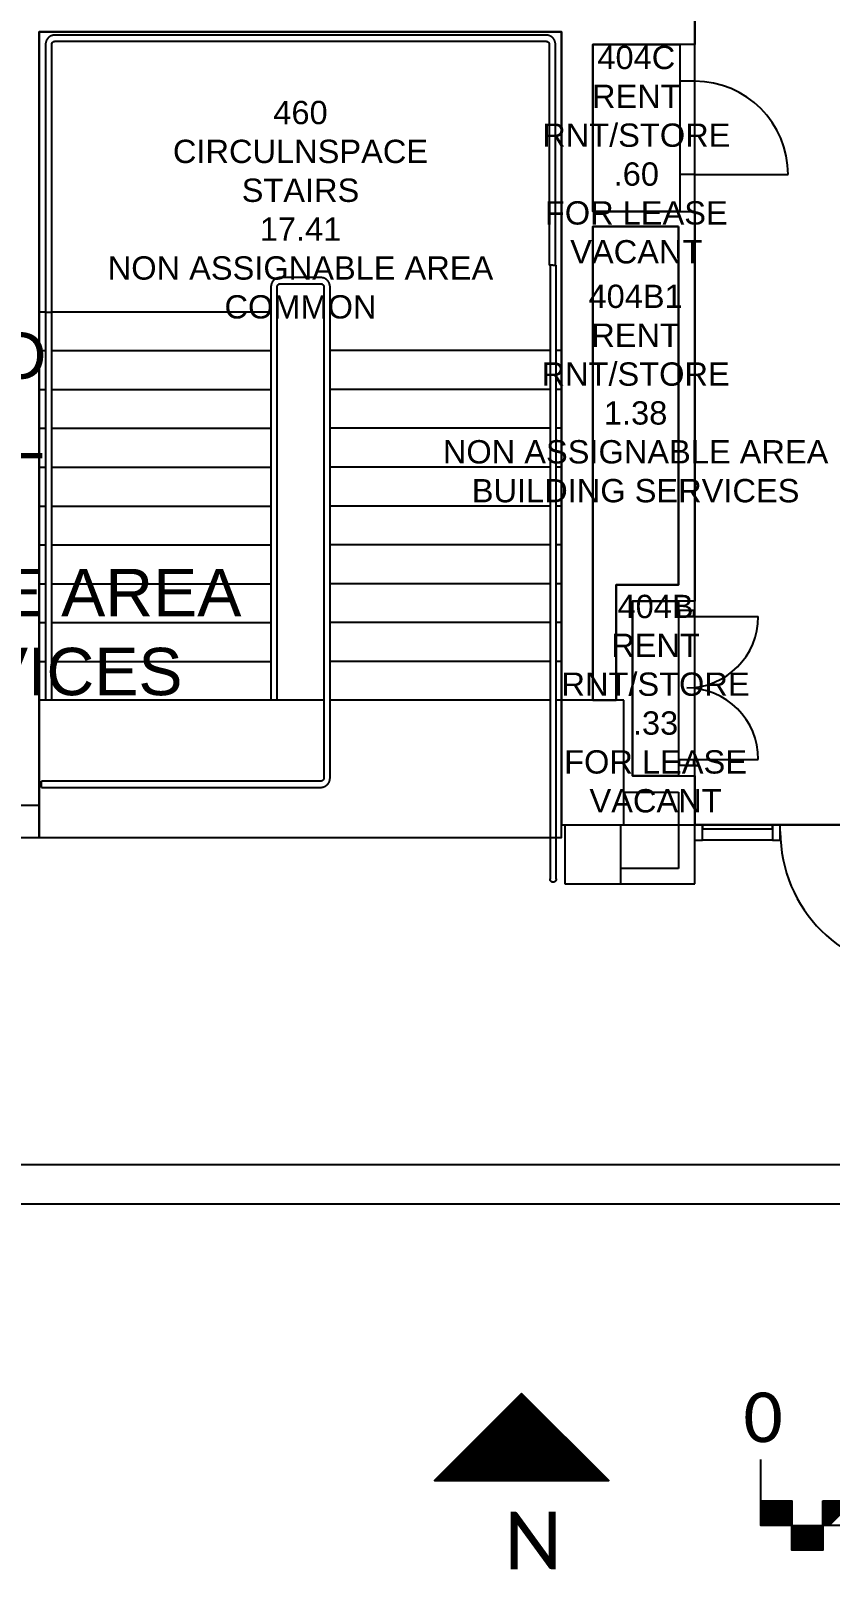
# Model space of a CAD drawing. Extents: x 14785 to 50894, y -3296 to 56414.
# Drawn here: x 35947 to 41090, y -2866 to 7032 of the extents above; entities that cross this region are included whole.
import ezdxf

# ---------------------------------------------------------------- set-up
doc = ezdxf.new("R2010")
doc.units = 0
doc.header["$MEASUREMENT"] = 0
for name, color, linetype in [('A-Column__Concrete', 7, 'CONTINUOUS'), ('A-Door', 252, 'CONTINUOUS'), ('A-Scale-North', 7, 'CONTINUOUS'), ('A-Stairs', 7, 'CONTINUOUS'), ('A-Wall__Brick', 7, 'CONTINUOUS'), ('A-Wall__Stud', 252, 'CONTINUOUS'), ('A-Window', 7, 'CONTINUOUS'), ('GROS$', 7, 'CONTINUOUS'), ('RM$', 7, 'CONTINUOUS'), ('RM$TXT', 4, 'CONTINUOUS'), ('SU$', 12, 'CONTINUOUS')]:
    doc.layers.add(name, color=color, linetype=linetype)
doc.styles.add('Arial', font='arial.ttf')
doc.styles.add('ROMANT', font='ROMANS')

# ---------------------------------------------------------------- blocks, each defined once
blk = doc.blocks.new('A$C0be1a1f3')
at = {"layer": 'A-Scale-North'}
for p, q in [((0, -425.1), (0, 0)), ((0, -271.3), (5.3, -266)), ((0, -283.6), (17.7, -266)), ((0, -296), (30.1, -266)), ((0, -308.4), (42.4, -266)), ((0, -320.8), (54.8, -266)), ((0, -333.1), (67.2, -266)), ((0, -345.5), (79.6, -266)), ((0, -357.9), (91.9, -266)), ((0, -370.3), (104.3, -266)), ((0, -382.6), (116.7, -266)), ((0, -395), (129.1, -266)), ((0, -407.4), (141.4, -266)), ((0, -419.8), (153.8, -266)), ((7.1, -425.1), (166.2, -266)), ((19.4, -425.1), (178.6, -266)), ((31.8, -425.1), (190.9, -266)), ((44.2, -425.1), (200, -269.3)), ((56.6, -425.1), (200, -281.6)), ((68.9, -425.1), (200, -294)), ((400, -267.3), (401.3, -266)), ((400, -279.6), (413.7, -266)), ((400, -292), (426, -266)), ((400, -304.4), (438.4, -266)), ((400, -316.8), (450.8, -266)), ((400, -329.1), (463.2, -266)), ((400, -341.5), (475.5, -266)), ((400, -353.9), (487.9, -266)), ((400, -366.2), (500.3, -266)), ((400, -378.6), (512.7, -266)), ((400, -391), (525, -266)), ((400, -403.4), (537.4, -266)), ((400, -415.7), (549.8, -266)), ((403, -425.1), (562.2, -266)), ((415.4, -425.1), (574.5, -266)), ((427.8, -425.1), (586.9, -266)), ((440.2, -425.1), (599.3, -266)), ((81.3, -425.1), (200, -306.4)), ((93.7, -425.1), (200, -318.8)), ((106.1, -425.1), (200, -331.1)), ((118.4, -425.1), (200, -343.5)), ((130.8, -425.1), (200, -355.9)), ((143.2, -425.1), (200, -368.3)), ((155.6, -425.1), (200, -380.6)), ((167.9, -425.1), (200, -393)), ((180.3, -425.1), (200, -405.4)), ((192.7, -425.1), (200, -417.8)), ((200, -430.1), (205, -425.1)), ((200, -442.5), (217.4, -425.1)), ((200, -454.9), (229.8, -425.1)), ((200, -467.3), (242.2, -425.1)), ((200, -479.6), (254.5, -425.1)), ((200, -492), (266.9, -425.1)), ((200, -504.4), (279.3, -425.1)), ((200, -516.8), (291.7, -425.1)), ((200, -529.1), (304, -425.1)), ((200, -541.5), (316.4, -425.1)), ((200, -553.9), (328.8, -425.1)), ((200, -566.2), (341.2, -425.1)), ((200, -578.6), (353.5, -425.1)), ((206.8, -584.2), (365.9, -425.1)), ((219.2, -584.2), (378.3, -425.1)), ((231.5, -584.2), (390.7, -425.1)), ((243.9, -584.2), (400, -428.1)), ((256.3, -584.2), (400, -440.5)), ((268.7, -584.2), (400, -452.9)), ((281, -584.2), (400, -465.2)), ((293.4, -584.2), (400, -477.6)), ((305.8, -584.2), (400, -490)), ((318.2, -584.2), (400, -502.4)), ((330.5, -584.2), (400, -514.7)), ((342.9, -584.2), (400, -527.1)), ((355.3, -584.2), (400, -539.5)), ((367.7, -584.2), (400, -551.9)), ((380, -584.2), (400, -564.2)), ((392.4, -584.2), (400, -576.6))]:
    blk.add_line(p, q, dxfattribs=at)
for points in [[(0, -266), (200, -266), (200, -425.1), (0, -425.1)], [(400, -266), (600, -266), (600, -425.1), (400, -425.1)], [(200, -425.1), (400, -425.1), (400, -584.2), (200, -584.2)]]:
    blk.add_lwpolyline(points, close=True, dxfattribs=at)
blk = doc.blocks.new('A$C40C96BB1')
at = {"layer": 'A-Scale-North'}
for p, q in [((6.4, 0), (563.4, 557)), ((13.4, 0), (566.9, 553.5)), ((20.5, 0), (570.4, 549.9)), ((27.6, 0), (574, 546.4)), ((34.7, 0), (577.5, 542.9)), ((41.7, 0), (581.1, 539.3)), ((48.8, 0), (584.6, 535.8)), ((55.9, 0), (588.1, 532.3)), ((62.9, 0), (591.7, 528.7)), ((70, 0), (595.2, 525.2)), ((77.1, 0), (598.7, 521.7)), ((84.2, 0), (602.3, 518.1)), ((91.2, 0), (605.8, 514.6)), ((98.3, 0), (609.4, 511.1)), ((105.4, 0), (612.9, 507.5)), ((112.4, 0), (616.4, 504)), ((119.5, 0), (620, 500.5)), ((126.6, 0), (623.5, 496.9)), ((357, 357.7), (559.8, 560.5)), ((133.7, 0), (627.1, 493.4)), ((140.7, 0), (630.6, 489.9)), ((147.8, 0), (634.1, 486.3)), ((154.9, 0), (637.7, 482.8)), ((161.9, 0), (641.2, 479.3)), ((169, 0), (644.8, 475.7)), ((176.1, 0), (648.3, 472.2)), ((183.1, 0), (651.8, 468.7)), ((190.2, 0), (655.4, 465.2)), ((197.3, 0), (658.9, 461.6)), ((204.4, 0), (662.4, 458.1)), ((211.4, 0), (666, 454.6)), ((218.5, 0), (669.5, 451)), ((225.6, 0), (673.1, 447.5)), ((232.6, 0), (676.6, 444)), ((239.7, 0), (680.1, 440.4)), ((246.8, 0), (683.7, 436.9)), ((253.9, 0), (687.2, 433.4)), ((260.9, 0), (690.8, 429.8)), ((268, 0), (694.3, 426.3)), ((275.1, 0), (697.8, 422.8)), ((282.1, 0), (701.4, 419.2)), ((289.2, 0), (704.9, 415.7)), ((296.3, 0), (708.5, 412.2)), ((303.4, 0), (712, 408.6)), ((310.4, 0), (715.5, 405.1)), ((317.5, 0), (719.1, 401.6)), ((324.6, 0), (722.6, 398)), ((331.6, 0), (726.1, 394.5)), ((338.7, 0), (729.7, 391)), ((345.8, 0), (733.2, 387.4)), ((352.9, 0), (736.8, 383.9)), ((359.9, 0), (740.3, 380.4)), ((367, 0), (743.8, 376.8)), ((374.1, 0), (747.4, 373.3)), ((381.1, 0), (750.9, 369.8)), ((388.2, 0), (754.5, 366.3)), ((395.3, 0), (758, 362.7)), ((402.4, 0), (761.5, 359.2)), ((409.4, 0), (765.1, 355.7)), ((416.5, 0), (768.6, 352.1)), ((423.6, 0), (772.2, 348.6)), ((430.6, 0), (775.7, 345.1)), ((437.7, 0), (779.2, 341.5)), ((444.8, 0), (782.8, 338)), ((451.8, 0), (786.3, 334.5)), ((458.9, 0), (789.9, 330.9)), ((466, 0), (793.4, 327.4)), ((473.1, 0), (796.9, 323.9)), ((480.1, 0), (800.5, 320.3)), ((487.2, 0), (804, 316.8)), ((494.3, 0), (807.5, 313.3)), ((501.3, 0), (811.1, 309.7)), ((508.4, 0), (814.6, 306.2)), ((515.5, 0), (818.2, 302.7)), ((522.6, 0), (821.7, 299.1)), ((529.6, 0), (825.2, 295.6)), ((536.7, 0), (828.8, 292.1)), ((543.8, 0), (832.3, 288.5)), ((550.8, 0), (835.9, 285)), ((557.9, 0), (839.4, 281.5)), ((565, 0), (842.9, 278)), ((572.1, 0), (846.5, 274.4)), ((579.1, 0), (850, 270.9)), ((586.2, 0), (853.6, 267.4)), ((593.3, 0), (857.1, 263.8)), ((600.3, 0), (860.6, 260.3)), ((607.4, 0), (864.2, 256.8)), ((614.5, 0), (867.7, 253.2)), ((621.6, 0), (871.2, 249.7)), ((628.6, 0), (874.8, 246.2)), ((635.7, 0), (878.3, 242.6)), ((642.8, 0), (881.9, 239.1)), ((649.8, 0), (885.4, 235.6)), ((656.9, 0), (888.9, 232)), ((664, 0), (892.5, 228.5)), ((671.1, 0), (896, 225)), ((678.1, 0), (899.6, 221.4)), ((685.2, 0), (903.1, 217.9)), ((692.3, 0), (906.6, 214.4)), ((699.3, 0), (910.2, 210.8)), ((706.4, 0), (913.7, 207.3)), ((713.5, 0), (917.3, 203.8)), ((720.5, 0), (920.8, 200.2)), ((727.6, 0), (924.3, 196.7)), ((734.7, 0), (927.9, 193.2)), ((741.8, 0), (931.4, 189.6)), ((748.8, 0), (935, 186.1)), ((755.9, 0), (938.5, 182.6)), ((763, 0), (942, 179.1)), ((770, 0), (945.6, 175.5)), ((777.1, 0), (949.1, 172)), ((784.2, 0), (952.6, 168.5)), ((791.3, 0), (956.2, 164.9)), ((798.3, 0), (959.7, 161.4)), ((805.4, 0), (963.3, 157.9)), ((812.5, 0), (966.8, 154.3)), ((819.5, 0), (970.3, 150.8)), ((826.6, 0), (973.9, 147.3)), ((833.7, 0), (977.4, 143.7)), ((840.8, 0), (981, 140.2)), ((847.8, 0), (984.5, 136.7)), ((854.9, 0), (988, 133.1)), ((862, 0), (991.6, 129.6)), ((869, 0), (995.1, 126.1)), ((876.1, 0), (998.7, 122.5)), ((883.2, 0), (1002.2, 119)), ((890.3, 0), (1005.7, 115.5)), ((897.3, 0), (1009.3, 111.9)), ((904.4, 0), (1012.8, 108.4)), ((911.5, 0), (1016.3, 104.9)), ((918.5, 0), (1019.9, 101.3)), ((925.6, 0), (1023.4, 97.8)), ((932.7, 0), (1027, 94.3)), ((939.8, 0), (1030.5, 90.8)), ((946.8, 0), (1034, 87.2)), ((953.9, 0), (1037.6, 83.7)), ((961, 0), (1041.1, 80.2)), ((968, 0), (1044.7, 76.6)), ((975.1, 0), (1048.2, 73.1)), ((982.2, 0), (1051.7, 69.6)), ((989.2, 0), (1055.3, 66)), ((996.3, 0), (1058.8, 62.5)), ((1003.4, 0), (1062.4, 59)), ((1010.5, 0), (1065.9, 55.4)), ((1017.5, 0), (1069.4, 51.9)), ((1024.6, 0), (1073, 48.4)), ((1031.7, 0), (1076.5, 44.8)), ((1038.7, 0), (1080, 41.3)), ((1045.8, 0), (1083.6, 37.8)), ((1052.9, 0), (1087.1, 34.2)), ((1060, 0), (1090.7, 30.7)), ((1067, 0), (1094.2, 27.2)), ((1074.1, 0), (1097.7, 23.6)), ((1081.2, 0), (1101.3, 20.1)), ((1088.2, 0), (1104.8, 16.6)), ((1095.3, 0), (1108.4, 13)), ((1102.4, 0), (1111.9, 9.5)), ((1109.5, 0), (1115.4, 6)), ((1116.5, 0), (1119, 2.4))]:
    blk.add_line(p, q, dxfattribs=at)
at = {"layer": 'A-Scale-North', "flags": 128}
blk.add_lwpolyline([(559.6, 560.7), (0, 0), (560.7, 0), (1121.4, 0)], close=True, dxfattribs=at)

msp = doc.modelspace()

# ---------------------------------------------------------------- linework, layer by layer
at = {"layer": 'A-Column__Concrete'}
for p, q in [((39762.1, 2723.9), (39362.1, 2723.9)), ((39362.1, 2723.9), (39362.1, 1923.9)), ((39762.1, 1923.9), (39762.1, 2723.9)), ((39362.1, 1923.9), (39762.1, 1923.9)), ((39742.6, 1921.4), (39381.6, 1921.4)), ((39381.6, 1921.4), (39381.6, 1542.5)), ((39742.6, 1542.5), (39742.6, 1921.4)), ((39381.6, 1542.5), (39742.6, 1542.5))]:
    msp.add_line(p, q, dxfattribs=at)
at = {"layer": 'A-Door'}
for p, q in [((40218.5, 6106.3), (40818.5, 6106.3)), ((40121, 3263.9), (40121, 3303.9)), ((40211, 3303.9), (40211, 3263.9)), ((40211, 3263.9), (40121, 3263.9)), ((40167, 3263.9), (40627, 3263.9)), ((40121, 2343.9), (40211, 2343.9)), ((40121, 2303.9), (40121, 2343.9)), ((40167, 2343.9), (40627, 2343.9)), ((40211, 2343.9), (40211, 2303.9))]:
    msp.add_line(p, q, dxfattribs=at)
at = {"layer": 'A-Door', "color": 252}
for centre, radius, start, end in [((40218.5, 6106.3), 600, 0, 90), ((40167, 3263.9), 460, 270, 0), ((40167, 2343.9), 460, 0, 90), ((41668.5, 1878.9), 900, 180, 270)]:
    msp.add_arc(centre, radius, start, end, dxfattribs=at)
at = {"layer": 'A-Stairs'}
for p, q in [((36042.1, 6943.9), (36042.1, 5523.9)), ((36082.1, 5523.9), (36082.1, 6943.9)), ((39262.1, 7003.9), (36102.1, 7003.9)), ((36102.1, 6963.9), (39262.1, 6963.9)), ((39282.1, 6943.9), (39282.1, 5523.9)), ((39322.1, 5523.9), (39322.1, 6943.9)), ((36042.1, 5523.9), (36042.1, 5223.9)), ((36082.1, 5223.9), (36082.1, 5523.9)), ((39304.6, 5523.9), (39282.1, 5523.9)), ((39287.1, 5523.9), (39287.1, 4973.9)), ((39304.6, 5523.9), (39307.1, 5523.9)), ((39307.1, 5523.9), (39327.1, 5523.9)), ((39327.1, 4973.9), (39327.1, 5523.9)), ((37492.1, 5383.9), (37492.1, 5223.9)), ((37532.1, 2723.9), (37532.1, 5383.9)), ((37812.1, 5443.9), (37552.1, 5443.9)), ((37552.1, 5403.9), (37812.1, 5403.9)), ((37832.1, 5383.9), (37832.1, 5223.9)), ((37872.1, 5223.9), (37872.1, 5383.9)), ((36002.1, 5223.9), (36042.1, 5223.9)), ((36002.1, 5223.9), (36042.1, 5223.9)), ((36042.1, 5223.9), (36042.1, 2723.9)), ((36082.1, 5223.9), (37492.1, 5223.9)), ((36082.1, 5223.9), (37492.1, 5223.9)), ((36082.1, 2723.9), (36082.1, 5223.9)), ((37492.1, 5223.9), (37492.1, 2723.9)), ((37832.1, 5223.9), (37832.1, 4973.9)), ((37872.1, 4973.9), (37872.1, 5223.9)), ((36002.1, 4973.9), (36042.1, 4973.9)), ((36002.1, 4973.9), (36042.1, 4973.9)), ((36082, 4973.9), (37492.1, 4973.9)), ((36082, 4973.9), (37492.1, 4973.9)), ((37832.1, 4973.9), (37832.1, 2723.9)), ((39287.1, 4973.9), (37872.1, 4973.9)), ((37872.1, 2723.9), (37872.1, 4973.9)), ((39287.1, 4973.9), (39287.1, 2723.9)), ((39362.1, 4973.9), (39327.1, 4973.9)), ((39327.1, 2723.9), (39327.1, 4973.9)), ((36002.1, 4723.9), (36042.2, 4723.9)), ((36002.1, 4723.9), (36042.2, 4723.9)), ((36082, 4723.9), (37492.2, 4723.9)), ((36082, 4723.9), (37492.2, 4723.9)), ((39287.1, 4723.9), (37872.1, 4723.9)), ((39287.1, 4723.9), (37872.1, 4723.9)), ((39362.1, 4723.9), (39327.1, 4723.9)), ((39362.1, 4723.9), (39327.1, 4723.9)), ((36002.1, 4473.9), (36042.2, 4473.9)), ((36002.1, 4473.9), (36042.2, 4473.9)), ((36081.9, 4473.9), (37492.2, 4473.9)), ((36081.9, 4473.9), (37492.2, 4473.9)), ((39287.1, 4473.9), (37872.1, 4473.9)), ((39287.1, 4473.9), (37872.1, 4473.9)), ((39362.1, 4473.9), (39327.1, 4473.9)), ((39362.1, 4473.9), (39327.1, 4473.9)), ((36002.1, 4223.9), (36042.3, 4223.9)), ((36002.1, 4223.9), (36042.3, 4223.9)), ((36081.9, 4223.9), (37492.3, 4223.9)), ((36081.9, 4223.9), (37492.3, 4223.9)), ((39287.7, 4223.9), (37871.4, 4223.9)), ((39287.7, 4223.9), (37871.4, 4223.9)), ((39362.1, 4223.9), (39326.4, 4223.9)), ((39362.1, 4223.9), (39326.4, 4223.9)), ((36002.1, 3973.9), (36042.7, 3973.9)), ((36002.1, 3973.9), (36042.7, 3973.9)), ((36081.4, 3973.9), (37492.7, 3973.9)), ((36081.4, 3973.9), (37492.7, 3973.9)), ((39287.7, 3973.9), (37871.4, 3973.9)), ((39287.7, 3973.9), (37871.4, 3973.9)), ((39362.1, 3973.9), (39326.4, 3973.9)), ((39362.1, 3973.9), (39326.4, 3973.9)), ((36002.1, 3723.9), (36042.7, 3723.9)), ((36002.1, 3723.9), (36042.7, 3723.9)), ((36081.4, 3723.9), (37492.7, 3723.9)), ((36081.4, 3723.9), (37492.7, 3723.9)), ((39287.7, 3723.9), (37871.4, 3723.9)), ((39287.7, 3723.9), (37871.4, 3723.9)), ((39362.1, 3723.9), (39326.4, 3723.9)), ((39362.1, 3723.9), (39326.4, 3723.9)), ((36002.1, 3473.9), (36042.7, 3473.9)), ((36002.1, 3473.9), (36042.7, 3473.9)), ((36081.4, 3473.9), (37492.7, 3473.9)), ((36081.4, 3473.9), (37492.7, 3473.9)), ((39287.7, 3473.9), (37871.4, 3473.9)), ((39287.7, 3473.9), (37871.4, 3473.9)), ((39362.1, 3473.9), (39326.4, 3473.9)), ((39362.1, 3473.9), (39326.4, 3473.9)), ((36002.1, 3223.9), (36042.7, 3223.9)), ((36002.1, 3223.9), (36042.7, 3223.9)), ((36081.4, 3223.9), (37492.7, 3223.9)), ((36081.4, 3223.9), (37492.7, 3223.9)), ((39287.2, 3223.9), (37871.9, 3223.9)), ((39287.2, 3223.9), (37871.9, 3223.9)), ((39362.1, 3223.9), (39326.9, 3223.9)), ((39362.1, 3223.9), (39326.9, 3223.9)), ((36002.1, 2973.9), (36042.1, 2973.9)), ((36002.1, 2973.9), (36042.1, 2973.9)), ((36082.1, 2973.9), (37492.1, 2973.9)), ((36082.1, 2973.9), (37492.1, 2973.9)), ((39287.1, 2973.9), (37872, 2973.9)), ((39287.1, 2973.9), (37872, 2973.9)), ((39362.1, 2973.9), (39327, 2973.9)), ((39362.1, 2973.9), (39327, 2973.9)), ((37832.1, 2723.9), (36002.1, 2723.9)), ((37832.1, 2723.9), (37832.1, 2283.9)), ((39287.1, 2723.9), (37872.1, 2723.9)), ((37872.1, 2283.9), (37872.1, 2723.9)), ((39287.1, 2723.9), (39287.1, 1673.9)), ((39362.1, 2723.9), (39327.1, 2723.9)), ((39327.1, 1673.9), (39327.1, 2723.9)), ((37832.1, 2283.9), (37832.1, 2223.9)), ((37872.1, 2223.9), (37872.1, 2283.9)), ((37812.1, 2203.9), (36017.1, 2203.9)), ((36017.1, 2163.9), (36017.1, 2203.9)), ((36017.1, 2163.9), (37812.1, 2163.9)), ((39287.1, 1673.9), (39287.1, 1574.5)), ((39327.1, 1574.5), (39327.1, 1673.9))]:
    msp.add_line(p, q, dxfattribs=at)
at = {"layer": 'A-Stairs', "flags": 128}
for points in [[(36102.1, 7003.9), (36099.7, 7003.8), (36097.3, 7003.7), (36094.9, 7003.5), (36092.5, 7003.1), (36090.1, 7002.7), (36087.8, 7002.2), (36085.5, 7001.5), (36083.2, 7000.8), (36080.9, 7000), (36078.7, 6999.1), (36076.5, 6998.2), (36074.4, 6997.1), (36072.3, 6996), (36070.2, 6994.7), (36068.2, 6993.4), (36066.2, 6992), (36064.3, 6990.5), (36062.5, 6989), (36060.7, 6987.4), (36059, 6985.7), (36057.4, 6983.9), (36055.8, 6982.1), (36054.3, 6980.2), (36052.9, 6978.3), (36051.6, 6976.3), (36050.3, 6974.3), (36049.1, 6972.2), (36048.1, 6970), (36047.1, 6967.8), (36046.1, 6965.6), (36045.3, 6963.4), (36044.6, 6961.1), (36043.9, 6958.8), (36043.4, 6956.4), (36042.9, 6954.1), (36042.6, 6951.7), (36042.3, 6949.3), (36042.1, 6946.9), (36042.1, 6944.5), (36042.1, 6943.9)], [(36082.1, 6943.9), (36082.1, 6944.7), (36082.1, 6945.5), (36082.2, 6946.3), (36082.3, 6947.1), (36082.5, 6947.9), (36082.6, 6948.6), (36082.8, 6949.4), (36083.1, 6950.2), (36083.3, 6950.9), (36083.6, 6951.7), (36084, 6952.4), (36084.3, 6953.1), (36084.7, 6953.8), (36085.1, 6954.5), (36085.6, 6955.2), (36086, 6955.8), (36086.5, 6956.5), (36087, 6957.1), (36087.6, 6957.7), (36088.1, 6958.2), (36088.7, 6958.8), (36089.3, 6959.3), (36090, 6959.8), (36090.6, 6960.3), (36091.3, 6960.7), (36091.9, 6961.1), (36092.6, 6961.5), (36093.4, 6961.9), (36094.1, 6962.2), (36094.8, 6962.5), (36095.6, 6962.8), (36096.3, 6963), (36097.1, 6963.3), (36097.9, 6963.4), (36098.7, 6963.6), (36099.5, 6963.7), (36100.3, 6963.8), (36101.1, 6963.9), (36101.9, 6963.9), (36102.1, 6963.9)], [(39322.1, 6943.9), (39322, 6946.3), (39321.9, 6948.7), (39321.6, 6951.1), (39321.3, 6953.4), (39320.9, 6955.8), (39320.3, 6958.1), (39319.7, 6960.5), (39319, 6962.8), (39318.2, 6965), (39317.3, 6967.2), (39316.4, 6969.4), (39315.3, 6971.6), (39314.1, 6973.7), (39312.9, 6975.8), (39311.6, 6977.8), (39310.2, 6979.7), (39308.7, 6981.6), (39307.2, 6983.4), (39305.6, 6985.2), (39303.9, 6986.9), (39302.1, 6988.6), (39300.3, 6990.1), (39298.4, 6991.6), (39296.5, 6993), (39294.5, 6994.4), (39292.4, 6995.6), (39290.3, 6996.8), (39288.2, 6997.9), (39286, 6998.9), (39283.8, 6999.8), (39281.6, 7000.6), (39279.3, 7001.4), (39277, 7002), (39274.6, 7002.6), (39272.3, 7003), (39269.9, 7003.4), (39267.5, 7003.6), (39265.1, 7003.8), (39262.7, 7003.9), (39262.1, 7003.9)], [(39262.1, 6963.9), (39262.9, 6963.9), (39263.7, 6963.8), (39264.5, 6963.7), (39265.3, 6963.6), (39266, 6963.5), (39266.8, 6963.3), (39267.6, 6963.1), (39268.4, 6962.9), (39269.1, 6962.6), (39269.9, 6962.3), (39270.6, 6962), (39271.3, 6961.6), (39272, 6961.2), (39272.7, 6960.8), (39273.4, 6960.4), (39274, 6959.9), (39274.6, 6959.4), (39275.3, 6958.9), (39275.8, 6958.4), (39276.4, 6957.8), (39277, 6957.2), (39277.5, 6956.6), (39278, 6956), (39278.5, 6955.4), (39278.9, 6954.7), (39279.3, 6954), (39279.7, 6953.3), (39280.1, 6952.6), (39280.4, 6951.9), (39280.7, 6951.1), (39281, 6950.4), (39281.2, 6949.6), (39281.4, 6948.8), (39281.6, 6948.1), (39281.8, 6947.3), (39281.9, 6946.5), (39282, 6945.7), (39282, 6944.9), (39282.1, 6944.1), (39282.1, 6943.9)], [(37552.1, 5443.9), (37549.7, 5443.8), (37547.3, 5443.7), (37544.9, 5443.5), (37542.5, 5443.1), (37540.1, 5442.7), (37537.8, 5442.2), (37535.5, 5441.5), (37533.2, 5440.8), (37530.9, 5440), (37528.7, 5439.1), (37526.5, 5438.2), (37524.4, 5437.1), (37522.3, 5436), (37520.2, 5434.7), (37518.2, 5433.4), (37516.2, 5432), (37514.3, 5430.5), (37512.5, 5429), (37510.7, 5427.4), (37509, 5425.7), (37507.4, 5423.9), (37505.8, 5422.1), (37504.3, 5420.2), (37502.9, 5418.3), (37501.6, 5416.3), (37500.3, 5414.3), (37499.1, 5412.2), (37498.1, 5410), (37497.1, 5407.8), (37496.1, 5405.6), (37495.3, 5403.4), (37494.6, 5401.1), (37493.9, 5398.8), (37493.4, 5396.4), (37492.9, 5394.1), (37492.6, 5391.7), (37492.3, 5389.3), (37492.1, 5386.9), (37492.1, 5384.5), (37492.1, 5383.9)], [(37532.1, 5383.9), (37532.1, 5384.7), (37532.1, 5385.5), (37532.2, 5386.3), (37532.3, 5387.1), (37532.5, 5387.9), (37532.6, 5388.6), (37532.8, 5389.4), (37533.1, 5390.2), (37533.3, 5390.9), (37533.6, 5391.7), (37534, 5392.4), (37534.3, 5393.1), (37534.7, 5393.8), (37535.1, 5394.5), (37535.6, 5395.2), (37536, 5395.8), (37536.5, 5396.5), (37537, 5397.1), (37537.6, 5397.7), (37538.1, 5398.2), (37538.7, 5398.8), (37539.3, 5399.3), (37540, 5399.8), (37540.6, 5400.3), (37541.3, 5400.7), (37541.9, 5401.1), (37542.6, 5401.5), (37543.4, 5401.9), (37544.1, 5402.2), (37544.8, 5402.5), (37545.6, 5402.8), (37546.3, 5403), (37547.1, 5403.3), (37547.9, 5403.4), (37548.7, 5403.6), (37549.5, 5403.7), (37550.3, 5403.8), (37551.1, 5403.9), (37551.9, 5403.9), (37552.1, 5403.9)], [(37872.1, 5383.9), (37872, 5386.3), (37871.9, 5388.7), (37871.6, 5391.1), (37871.3, 5393.4), (37870.9, 5395.8), (37870.3, 5398.1), (37869.7, 5400.5), (37869, 5402.8), (37868.2, 5405), (37867.3, 5407.2), (37866.4, 5409.4), (37865.3, 5411.6), (37864.1, 5413.7), (37862.9, 5415.8), (37861.6, 5417.8), (37860.2, 5419.7), (37858.7, 5421.6), (37857.2, 5423.4), (37855.6, 5425.2), (37853.9, 5426.9), (37852.1, 5428.6), (37850.3, 5430.1), (37848.4, 5431.6), (37846.5, 5433), (37844.5, 5434.4), (37842.4, 5435.6), (37840.3, 5436.8), (37838.2, 5437.9), (37836, 5438.9), (37833.8, 5439.8), (37831.6, 5440.6), (37829.3, 5441.4), (37827, 5442), (37824.6, 5442.6), (37822.3, 5443), (37819.9, 5443.4), (37817.5, 5443.6), (37815.1, 5443.8), (37812.7, 5443.9), (37812.1, 5443.9)], [(37812.1, 5403.9), (37812.9, 5403.9), (37813.7, 5403.8), (37814.5, 5403.7), (37815.3, 5403.6), (37816, 5403.5), (37816.8, 5403.3), (37817.6, 5403.1), (37818.4, 5402.9), (37819.1, 5402.6), (37819.9, 5402.3), (37820.6, 5402), (37821.3, 5401.6), (37822, 5401.2), (37822.7, 5400.8), (37823.4, 5400.4), (37824, 5399.9), (37824.6, 5399.4), (37825.3, 5398.9), (37825.8, 5398.4), (37826.4, 5397.8), (37827, 5397.2), (37827.5, 5396.6), (37828, 5396), (37828.5, 5395.4), (37828.9, 5394.7), (37829.3, 5394), (37829.7, 5393.3), (37830.1, 5392.6), (37830.4, 5391.9), (37830.7, 5391.1), (37831, 5390.4), (37831.2, 5389.6), (37831.4, 5388.8), (37831.6, 5388.1), (37831.8, 5387.3), (37831.9, 5386.5), (37832, 5385.7), (37832, 5384.9), (37832.1, 5384.1), (37832.1, 5383.9)], [(37812.1, 2163.9), (37814.5, 2163.9), (37816.9, 2164.1), (37819.2, 2164.3), (37821.6, 2164.6), (37824, 2165.1), (37826.3, 2165.6), (37828.6, 2166.2), (37830.9, 2166.9), (37833.2, 2167.7), (37835.4, 2168.6), (37837.6, 2169.6), (37839.8, 2170.7), (37841.9, 2171.8), (37843.9, 2173), (37845.9, 2174.4), (37847.9, 2175.8), (37849.8, 2177.2), (37851.6, 2178.8), (37853.4, 2180.4), (37855.1, 2182.1), (37856.7, 2183.8), (37858.3, 2185.7), (37859.8, 2187.5), (37861.2, 2189.5), (37862.6, 2191.5), (37863.8, 2193.5), (37865, 2195.6), (37866.1, 2197.7), (37867.1, 2199.9), (37868, 2202.1), (37868.8, 2204.4), (37869.5, 2206.7), (37870.2, 2209), (37870.7, 2211.3), (37871.2, 2213.7), (37871.6, 2216.1), (37871.8, 2218.4), (37872, 2220.8), (37872.1, 2223.2), (37872.1, 2223.9)], [(37832.1, 2223.9), (37832.1, 2223.1), (37832, 2222.3), (37831.9, 2221.5), (37831.8, 2220.7), (37831.7, 2219.9), (37831.5, 2219.1), (37831.3, 2218.4), (37831.1, 2217.6), (37830.8, 2216.8), (37830.5, 2216.1), (37830.2, 2215.4), (37829.8, 2214.6), (37829.4, 2213.9), (37829, 2213.3), (37828.6, 2212.6), (37828.1, 2211.9), (37827.6, 2211.3), (37827.1, 2210.7), (37826.6, 2210.1), (37826, 2209.5), (37825.4, 2209), (37824.8, 2208.5), (37824.2, 2208), (37823.5, 2207.5), (37822.9, 2207.1), (37822.2, 2206.6), (37821.5, 2206.2), (37820.8, 2205.9), (37820.1, 2205.5), (37819.3, 2205.2), (37818.6, 2205), (37817.8, 2204.7), (37817, 2204.5), (37816.3, 2204.3), (37815.5, 2204.2), (37814.7, 2204.1), (37813.9, 2204), (37813.1, 2203.9), (37812.3, 2203.9), (37812.1, 2203.9)], [(39287.1, 1673.9), (39287.1, 1669.9), (39287.1, 1665.9), (39287.1, 1661.9), (39287.1, 1658), (39287.1, 1654), (39287.1, 1650.1), (39287.1, 1646.2), (39287.1, 1642.4), (39287.1, 1638.7), (39287.1, 1634.9), (39287.1, 1631.3), (39287.1, 1627.7), (39287.1, 1624.2), (39287.1, 1620.8), (39287.1, 1617.4), (39287.1, 1614.2), (39287.1, 1611), (39287.1, 1607.9), (39287.1, 1605), (39287.1, 1602.1), (39287.1, 1599.4), (39287.1, 1596.8), (39287.1, 1594.3), (39287.1, 1592), (39287.1, 1589.7), (39287.1, 1587.6), (39287.1, 1585.7), (39287.1, 1583.9), (39287.1, 1582.2), (39287.1, 1580.7), (39287.1, 1579.3), (39287.1, 1578.1), (39287.1, 1577), (39287.1, 1576.1), (39287.1, 1575.3), (39287.1, 1574.7), (39287.1, 1574.3), (39287.1, 1574), (39287.1, 1573.9), (39287.1, 1573.9)], [(39327.1, 1573.9), (39327.1, 1574), (39327.1, 1574.2), (39327.1, 1574.6), (39327.1, 1575.2), (39327.1, 1575.9), (39327.1, 1576.7), (39327.1, 1577.8), (39327.1, 1579), (39327.1, 1580.3), (39327.1, 1581.8), (39327.1, 1583.4), (39327.1, 1585.2), (39327.1, 1587.1), (39327.1, 1589.2), (39327.1, 1591.3), (39327.1, 1593.7), (39327.1, 1596.1), (39327.1, 1598.7), (39327.1, 1601.4), (39327.1, 1604.2), (39327.1, 1607.1), (39327.1, 1610.2), (39327.1, 1613.3), (39327.1, 1616.5), (39327.1, 1619.9), (39327.1, 1623.3), (39327.1, 1626.7), (39327.1, 1630.3), (39327.1, 1633.9), (39327.1, 1637.6), (39327.1, 1641.4), (39327.1, 1645.2), (39327.1, 1649.1), (39327.1, 1653), (39327.1, 1656.9), (39327.1, 1660.8), (39327.1, 1664.8), (39327.1, 1668.8), (39327.1, 1672.8), (39327.1, 1673.9)], [(39287.1, 1573.9), (39287.1, 1574), (39287.1, 1574.2), (39287.1, 1574.5)], [(39307.1, 1553.9), (39306.3, 1553.9), (39305.5, 1553.9), (39304.7, 1554), (39303.9, 1554.1), (39303.1, 1554.3), (39302.3, 1554.5), (39301.5, 1554.7), (39300.8, 1554.9), (39300, 1555.2), (39299.3, 1555.5), (39298.5, 1555.8), (39297.8, 1556.1), (39297.1, 1556.5), (39296.4, 1556.9), (39295.8, 1557.4), (39295.1, 1557.8), (39294.5, 1558.3), (39293.9, 1558.8), (39293.3, 1559.4), (39292.7, 1559.9), (39292.2, 1560.5), (39291.7, 1561.1), (39291.2, 1561.8), (39290.7, 1562.4), (39290.2, 1563.1), (39289.8, 1563.8), (39289.4, 1564.5), (39289.1, 1565.2), (39288.7, 1565.9), (39288.4, 1566.6), (39288.2, 1567.4), (39287.9, 1568.1), (39287.7, 1568.9), (39287.5, 1569.7), (39287.4, 1570.5), (39287.2, 1571.3), (39287.1, 1572.1), (39287.1, 1572.9), (39287.1, 1573.7), (39287.1, 1573.9)], [(39327.1, 1573.9), (39327.1, 1573.1), (39327, 1572.3), (39326.9, 1571.5), (39326.8, 1570.7), (39326.7, 1569.9), (39326.5, 1569.1), (39326.3, 1568.4), (39326.1, 1567.6), (39325.8, 1566.8), (39325.5, 1566.1), (39325.2, 1565.4), (39324.8, 1564.6), (39324.4, 1563.9), (39324, 1563.3), (39323.6, 1562.6), (39323.1, 1561.9), (39322.6, 1561.3), (39322.1, 1560.7), (39321.6, 1560.1), (39321, 1559.5), (39320.4, 1559), (39319.8, 1558.5), (39319.2, 1558), (39318.5, 1557.5), (39317.9, 1557.1), (39317.2, 1556.6), (39316.5, 1556.2), (39315.8, 1555.9), (39315.1, 1555.5), (39314.3, 1555.2), (39313.6, 1555), (39312.8, 1554.7), (39312, 1554.5), (39311.3, 1554.3), (39310.5, 1554.2), (39309.7, 1554.1), (39308.9, 1554), (39308.1, 1553.9), (39307.3, 1553.9), (39307.1, 1553.9)], [(39327.1, 1574.5), (39327.1, 1574.2), (39327.1, 1573.9), (39327.1, 1573.9)]]:
    msp.add_lwpolyline(points, dxfattribs=at)
at = {"layer": 'A-Stairs'}
msp.add_open_spline([(36062.1, 5218.1), (36058.6, 5218.1), (36053.3, 5218.5), (36047.8, 5219.8), (36044.5, 5221), (36042.5, 5222.4), (36042.1, 5223.4), (36042.1, 5223.9)], degree=3, knots=[0, 0, 0, 0, 0.1666667, 0.25, 0.3333333, 0.4166667, 0.5, 0.5, 0.5, 0.5], dxfattribs=at)
msp.add_open_spline([(36082.1, 5223.9), (36082.1, 5223.4), (36081.6, 5222.4), (36079.6, 5221), (36076.4, 5219.8), (36072.2, 5218.8), (36067.3, 5218.3), (36063.8, 5218.1), (36062.1, 5218.1)], degree=3, dxfattribs=at)
at = {"layer": 'A-Wall__Brick'}
for p, q in [((40218.5, 6706.3), (40218.5, 10178.9)), ((36002.1, 7023.9), (39362.1, 7023.9)), ((36002.1, 1842.4), (36002.1, 7023.9)), ((39362.1, 7023.9), (39362.1, 2723.9)), ((39562.1, 5869.3), (39562.1, 6943.3)), ((39562.1, 6943.3), (40122.5, 6943.3)), ((40122.5, 6943.3), (40122.5, 6706.3)), ((40218.5, 6706.3), (40122.5, 6706.3)), ((40122.5, 6106.3), (40122.5, 5869.3)), ((40218.5, 6106.3), (40122.5, 6106.3)), ((40218.5, 3303.9), (40218.5, 6106.3)), ((40122.5, 5869.3), (39562.1, 5869.3)), ((39562.1, 2723.9), (39562.1, 5773.3)), ((39562.1, 5773.3), (40113.5, 5773.3)), ((40113.5, 5773.3), (40113.5, 3465.9)), ((39713.5, 3465.9), (39713.5, 2723.9)), ((40113.5, 3465.9), (39713.5, 3465.9)), ((39818.5, 2238.9), (39818.5, 3360.9)), ((39818.5, 3360.9), (40113.5, 3360.9)), ((40113.5, 3360.9), (40113.5, 3303.9)), ((40113.5, 3303.9), (40218.5, 3303.9)), ((40218.5, 2303.9), (40113.5, 2303.9)), ((40113.5, 2303.9), (40113.5, 2238.9)), ((40218.5, 1542.5), (40218.5, 2303.9)), ((40113.5, 2238.9), (39818.5, 2238.9)), ((39762.1, 2133.9), (40113.5, 2133.9)), ((40113.5, 2133.9), (40113.5, 1641.5)), ((35032.1, 1842.4), (36002.1, 1842.4)), ((40113.5, 1641.5), (39742.6, 1641.5)), ((39742.6, 1542.5), (40218.5, 1542.5))]:
    msp.add_line(p, q, dxfattribs=at)
at = {"layer": 'A-Wall__Stud'}
for p, q in [((47642.1, -263.7), (22094.5, -263.7)), ((21842.1, -516.1), (47642.1, -516.1))]:
    msp.add_line(p, q, dxfattribs=at)
at = {"layer": 'A-Window'}
for p, q in [((40268.5, 1923.9), (40218.5, 1923.9)), ((40268.5, 1823.9), (40268.5, 1923.9)), ((40718.5, 1923.9), (40268.5, 1923.9)), ((40718.5, 1920.9), (40268.5, 1920.9)), ((40268.5, 1920.9), (40268.5, 1896.9)), ((40268.5, 1896.9), (40718.5, 1896.9)), ((40718.5, 1896.9), (40718.5, 1920.9)), ((40218.5, 1823.9), (40268.5, 1823.9)), ((40718.5, 1823.9), (40268.5, 1823.9))]:
    msp.add_line(p, q, dxfattribs=at)
at = {"layer": 'A-Window', "extrusion": (0, 0, -1)}
for p, q in [((40768.5, 1923.9), (40718.5, 1923.9)), ((40718.5, 1923.9), (40718.5, 1823.9)), ((40768.5, 1823.9), (40768.5, 1923.9)), ((40718.5, 1823.9), (40768.5, 1823.9))]:
    msp.add_line(p, q, dxfattribs=at)
at = {"layer": 'GROS$', "flags": 128}
msp.add_lwpolyline([(27714.1, 2098.9), (31503.3, 2060.4), (32487.6, 2060.4), (32487.6, 2723.9), (33062.1, 2723.9), (33062.1, 2050.4), (35702.1, 2050.4), (36002.1, 2050.4), (36002.1, 1842.4), (39362.1, 1842.4), (39362.1, 1923.9), (47461.6, 1923.9)], dxfattribs=at)
at = {"layer": 'RM$', "flags": 128}
msp.add_lwpolyline([(47461.6, 1923.9), (40218.5, 1923.9), (40218.5, 11928.9), (34049.1, 11928.9), (34049.1, 11495.9), (30442.1, 11495.9), (30442.1, 11937.9), (26550.1, 11937.9), (26550.1, 25311.4)], dxfattribs=at)
at = {"layer": 'RM$'}
for points in [[(36002.1, 1842.4), (39362.1, 1842.4), (39362.1, 7023.9), (36002.1, 7023.9)], [(39562.1, 6943.3), (40122.5, 6943.3), (40122.5, 5869.3), (39562.1, 5869.3)], [(39818.5, 3360.9), (40113.5, 3360.9), (40113.5, 2238.9), (39818.5, 2238.9)]]:
    msp.add_lwpolyline(points, close=True, dxfattribs=at)
at = {"layer": 'RM$', "flags": 128}
msp.add_lwpolyline([(40113.5, 5773.3), (39562.1, 5773.3), (39562.1, 2723.9), (39713.5, 2723.9), (39713.5, 3465.9), (40113.5, 3465.9)], close=True, dxfattribs=at)
at = {"layer": 'SU$', "flags": 128}
msp.add_lwpolyline([(40218.5, 10066.4), (40218.5, 6943.3), (39842.3, 6943.3), (39562.1, 6943.3), (39562.1, 5869.3), (40122.5, 5869.3), (40218.5, 5869.3), (40218.5, 3360.9), (40113.5, 3360.9), (39818.5, 3360.9), (39818.5, 2238.9), (40113.5, 2238.9), (40218.5, 2238.9), (40218.5, 1923.9), (47461.6, 1923.9)], dxfattribs=at)

# ---------------------------------------------------------------- block references
at = {"layer": 'A-Scale-North'}
for name, p in [('A$C40C96BB1', (38543.7, -2296.4)), ('A$C0be1a1f3', (40642.4, -2160.3))]:
    msp.add_blockref(name, p, dxfattribs=at)

# ---------------------------------------------------------------- texts
at = {"layer": 'A-Scale-North', "width": 2953.081, "attachment_point": 1, "style": 'ROMANT'}
for s, insert, char_height in [('{\\fCalibri|b0|i0|c0|p34;0}', (40531.5, -1729.2), 320), ('{\\fCalibri|b0|i0|c0|p34;N}', (38992.8, -2496.4), 370)]:
    msp.add_mtext(s, dxfattribs=dict(at, insert=insert, char_height=char_height))
at = {"layer": 'RM$TXT', "attachment_point": 8, "style": 'Arial'}
for s, insert, char_height in [('404C^M^JRENT^M^JRNT/STORE^M^J.60^M^JFOR LEASE^M^JVACANT^M^J', (39842.3, 5532.7), 150), ('460^M^JCIRCULNSPACE^M^JSTAIRS^M^J17.41^M^JNON ASSIGNABLE AREA^M^JCOMMON^M^J', (37682.1, 5178.3), 150), ('459^M^JSERV/BUILD^M^JSERVBUI/PL^M^J7.82^M^JNON ASSIGNABLE AREA^M^JBUILDING SERVICES^M^J', (34782.1, 2752.5), 304.8), ('404B1^M^JRENT^M^JRNT/STORE^M^J1.38^M^JNON ASSIGNABLE AREA^M^JBUILDING SERVICES^M^J', (39837.8, 3995.7), 150), ('404B^M^JRENT^M^JRNT/STORE^M^J.33^M^JFOR LEASE^M^JVACANT^M^J', (39966, 2000.6), 150)]:
    msp.add_mtext(s, dxfattribs=dict(at, insert=insert, char_height=char_height))

doc.saveas('drawing.dxf')
